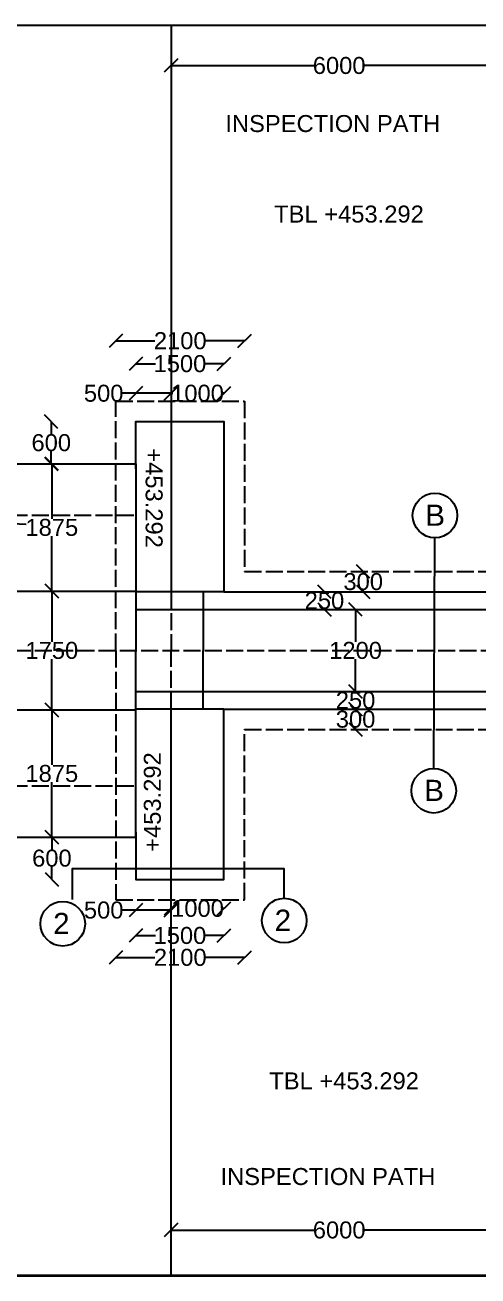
# Model space of a CAD drawing. Header units: millimetres. Extents: x 5124 to 6568637, y 2311 to 91879094.
# Drawn here: x 3742805 to 3746006, y 45939318 to 45948154 of the extents above; entities that cross this region are included whole.
import ezdxf

# ---------------------------------------------------------------- set-up
doc = ezdxf.new("R2010")
doc.units = ezdxf.units.MM
doc.header["$MEASUREMENT"] = 0
doc.linetypes.add('ACAD_ISO02W100', pattern=[15, 12, -3])
for name, color, linetype in [('DIMENSION', 7, 'Continuous'), ('DRAWING', 7, 'Continuous'), ('TEXT', 7, 'Continuous')]:
    doc.layers.add(name, color=color, linetype=linetype)
doc.styles.get("Standard").update_dxf_attribs({"font": 'arial.ttf', "height": 120})
doc.dimstyles.get("Standard").update_dxf_attribs({"dimtxt": 200, "dimasz": 110, "dimexe": 0.18, "dimexo": 0.0625, "dimgap": 0.09, "dimtad": 0, "dimtih": 1, "dimtoh": 1, "dimdec": 0, "dimzin": 0, "dimdsep": 46, "dimtxsty": 'Standard', "dimblk": 'OBLIQUE', "dimcen": 0.09, "dimse1": 1, "dimse2": 1, "dimadec": 0, "dimazin": 0, "dimtfac": 1, "dimtdec": 0, "dimtofl": 0, "dimtmove": 0, "dimatfit": 3, "dimfxl": 1, "dimtolj": 1, "dimtzin": 0, "dimarcsym": 0})

# ---------------------------------------------------------------- blocks, each defined once
blk = doc.blocks.new('_Oblique')
at = {"color": 0, "linetype": 'ByBlock', "lineweight": -2}
blk.add_line((-0.5, -0.5), (0.5, 0.5), dxfattribs=at)
blk = doc.blocks.new('*D144')
at = {"layer": 'Defpoints', "color": 0, "linetype": 'Continuous', "transparency": 16777216}
for p in [(3742990.5, 45945352), (3743588.5, 45945352), (3743588.5, 45945053.5)]:
    blk.add_point(p, dxfattribs=at)
at = {"layer": 'DIMENSION', "color": 0, "linetype": 'Continuous', "lineweight": -2, "transparency": 16777216}
for p, q in [((3742990.5, 45945352), (3742990.5, 45945264.1)), ((3742990.5, 45945053.5), (3742990.5, 45945141.4))]:
    blk.add_line(p, q, dxfattribs=at)
at = {"layer": 'DIMENSION', "color": 0, "linetype": 'Continuous', "lineweight": -2, "transparency": 16777216, "xscale": 95, "yscale": 95, "zscale": 95}
for p, rotation in [((3742990.5, 45945352), 90), ((3742990.5, 45945053.5), 270)]:
    blk.add_blockref('_Oblique', p, dxfattribs=dict(at, rotation=rotation))
at = {"layer": 'DIMENSION', "color": 0, "linetype": 'Continuous', "transparency": 16777216, "insert": (3742990.5, 45945202.8), "char_height": 120, "attachment_point": 5}
blk.add_mtext('\\A1;600', dxfattribs=at)
blk = doc.blocks.new('*D145')
at = {"layer": 'Defpoints', "color": 0, "linetype": 'Continuous', "transparency": 16777216}
for p in [(3742990.5, 45945053.5), (3742990.5, 45944155.5), (3742994.5, 45944155.5)]:
    blk.add_point(p, dxfattribs=at)
at = {"layer": 'DIMENSION', "color": 0, "linetype": 'Continuous', "lineweight": -2, "transparency": 16777216}
for p, q in [((3742994.5, 45945053.5), (3742994.5, 45944665.9)), ((3742994.5, 45944155.5), (3742994.5, 45944543.1))]:
    blk.add_line(p, q, dxfattribs=at)
at = {"layer": 'DIMENSION', "color": 0, "linetype": 'Continuous', "lineweight": -2, "transparency": 16777216, "xscale": 95, "yscale": 95, "zscale": 95}
for p, rotation in [((3742994.5, 45945053.5), 90), ((3742994.5, 45944155.5), 270)]:
    blk.add_blockref('_Oblique', p, dxfattribs=dict(at, rotation=rotation))
at = {"layer": 'DIMENSION', "color": 0, "linetype": 'Continuous', "transparency": 16777216, "insert": (3742994.5, 45944604.5), "char_height": 120, "attachment_point": 5}
blk.add_mtext('\\A1;1875', dxfattribs=at)
blk = doc.blocks.new('*D146')
at = {"layer": 'Defpoints', "color": 0, "linetype": 'Continuous', "transparency": 16777216}
for p in [(3742994.5, 45944155.5), (3742994.5, 45943315.5), (3742994.5, 45943315.5)]:
    blk.add_point(p, dxfattribs=at)
at = {"layer": 'DIMENSION', "color": 0, "linetype": 'Continuous', "lineweight": -2, "transparency": 16777216}
for p, q in [((3742994.5, 45944155.5), (3742994.5, 45943796.9)), ((3742994.5, 45943315.5), (3742994.5, 45943674.1))]:
    blk.add_line(p, q, dxfattribs=at)
at = {"layer": 'DIMENSION', "color": 0, "linetype": 'Continuous', "lineweight": -2, "transparency": 16777216, "xscale": 95, "yscale": 95, "zscale": 95}
for p, rotation in [((3742994.5, 45944155.5), 90), ((3742994.5, 45943315.5), 270)]:
    blk.add_blockref('_Oblique', p, dxfattribs=dict(at, rotation=rotation))
at = {"layer": 'DIMENSION', "color": 0, "linetype": 'Continuous', "transparency": 16777216, "insert": (3742994.5, 45943735.5), "char_height": 120, "attachment_point": 5}
blk.add_mtext('\\A1;1750', dxfattribs=at)
blk = doc.blocks.new('*D147')
at = {"layer": 'Defpoints', "color": 0, "linetype": 'Continuous', "transparency": 16777216}
for p in [(3742994.5, 45943315.5), (3742994.5, 45942417.5), (3742994.5, 45942417.5)]:
    blk.add_point(p, dxfattribs=at)
at = {"layer": 'DIMENSION', "color": 0, "linetype": 'Continuous', "lineweight": -2, "transparency": 16777216}
for p, q in [((3742994.5, 45943315.5), (3742994.5, 45942927.9)), ((3742994.5, 45942417.5), (3742994.5, 45942805.1))]:
    blk.add_line(p, q, dxfattribs=at)
at = {"layer": 'DIMENSION', "color": 0, "linetype": 'Continuous', "lineweight": -2, "transparency": 16777216, "xscale": 95, "yscale": 95, "zscale": 95}
for p, rotation in [((3742994.5, 45943315.5), 90), ((3742994.5, 45942417.5), 270)]:
    blk.add_blockref('_Oblique', p, dxfattribs=dict(at, rotation=rotation))
at = {"layer": 'DIMENSION', "color": 0, "linetype": 'Continuous', "transparency": 16777216, "insert": (3742994.5, 45942866.5), "char_height": 120, "attachment_point": 5}
blk.add_mtext('\\A1;1875', dxfattribs=at)
blk = doc.blocks.new('*D148')
at = {"layer": 'Defpoints', "color": 0, "linetype": 'Continuous', "transparency": 16777216}
for p in [(3742995, 45942417.5), (3743580, 45942417.5), (3743588.5, 45942119)]:
    blk.add_point(p, dxfattribs=at)
at = {"layer": 'DIMENSION', "color": 0, "linetype": 'Continuous', "lineweight": -2, "transparency": 16777216}
for p, q in [((3742995, 45942417.5), (3742995, 45942329.6)), ((3742995, 45942119), (3742995, 45942206.9))]:
    blk.add_line(p, q, dxfattribs=at)
at = {"layer": 'DIMENSION', "color": 0, "linetype": 'Continuous', "lineweight": -2, "transparency": 16777216, "xscale": 95, "yscale": 95, "zscale": 95}
for p, rotation in [((3742995, 45942417.5), 90), ((3742995, 45942119), 270)]:
    blk.add_blockref('_Oblique', p, dxfattribs=dict(at, rotation=rotation))
at = {"layer": 'DIMENSION', "color": 0, "linetype": 'Continuous', "transparency": 16777216, "insert": (3742995, 45942268.2), "char_height": 120, "attachment_point": 5}
blk.add_mtext('\\A1;600', dxfattribs=at)
blk = doc.blocks.new('*D150')
at = {"layer": 'Defpoints', "color": 0, "linetype": 'Continuous', "transparency": 16777216}
for p in [(3744357, 45945923), (3743447, 45945496), (3744357, 45945496)]:
    blk.add_point(p, dxfattribs=at)
at = {"layer": 'DIMENSION', "color": 0, "linetype": 'Continuous', "lineweight": -2, "transparency": 16777216}
for p, q in [((3743447, 45945923), (3743721.91, 45945923)), ((3744357, 45945923), (3744082.09, 45945923))]:
    blk.add_line(p, q, dxfattribs=at)
at = {"layer": 'DIMENSION', "color": 0, "linetype": 'Continuous', "lineweight": -2, "transparency": 16777216, "xscale": 95, "yscale": 95, "zscale": 95, "rotation": 180}
blk.add_blockref('_Oblique', (3743447, 45945923), dxfattribs=at)
at = {"layer": 'DIMENSION', "color": 0, "linetype": 'Continuous', "lineweight": -2, "transparency": 16777216, "xscale": 95, "yscale": 95, "zscale": 95}
blk.add_blockref('_Oblique', (3744357, 45945923), dxfattribs=at)
at = {"layer": 'DIMENSION', "color": 0, "linetype": 'Continuous', "transparency": 16777216, "insert": (3743902, 45945923), "char_height": 120, "attachment_point": 5}
blk.add_mtext('\\A1;2100', dxfattribs=at)
blk = doc.blocks.new('*D151')
at = {"layer": 'Defpoints', "color": 0, "linetype": 'Continuous', "transparency": 16777216}
for p in [(3744211, 45945761), (3743588.5, 45945352), (3744211, 45945352)]:
    blk.add_point(p, dxfattribs=at)
at = {"layer": 'DIMENSION', "color": 0, "linetype": 'Continuous', "lineweight": -2, "transparency": 16777216}
for p, q in [((3743588.5, 45945761), (3743726.3, 45945761)), ((3744211, 45945761), (3744073.2, 45945761))]:
    blk.add_line(p, q, dxfattribs=at)
at = {"layer": 'DIMENSION', "color": 0, "linetype": 'Continuous', "lineweight": -2, "transparency": 16777216, "xscale": 95, "yscale": 95, "zscale": 95, "rotation": 180}
blk.add_blockref('_Oblique', (3743588.5, 45945761), dxfattribs=at)
at = {"layer": 'DIMENSION', "color": 0, "linetype": 'Continuous', "lineweight": -2, "transparency": 16777216, "xscale": 95, "yscale": 95, "zscale": 95}
blk.add_blockref('_Oblique', (3744211, 45945761), dxfattribs=at)
at = {"layer": 'DIMENSION', "color": 0, "linetype": 'Continuous', "transparency": 16777216, "insert": (3743899.8, 45945761), "char_height": 120, "attachment_point": 5}
blk.add_mtext('\\A1;1500', dxfattribs=at)
blk = doc.blocks.new('*D152')
at = {"layer": 'Defpoints', "color": 0, "linetype": 'Continuous', "transparency": 16777216}
for p in [(3743837, 45945552), (3743837, 45945352), (3744211, 45945352)]:
    blk.add_point(p, dxfattribs=at)
at = {"layer": 'DIMENSION', "color": 0, "linetype": 'Continuous', "lineweight": -2, "transparency": 16777216}
for p, q in [((3743837, 45945552), (3743850.6, 45945552)), ((3744211, 45945552), (3744197.4, 45945552))]:
    blk.add_line(p, q, dxfattribs=at)
at = {"layer": 'DIMENSION', "color": 0, "linetype": 'Continuous', "lineweight": -2, "transparency": 16777216, "xscale": 95, "yscale": 95, "zscale": 95, "rotation": 180}
blk.add_blockref('_Oblique', (3743837, 45945552), dxfattribs=at)
at = {"layer": 'DIMENSION', "color": 0, "linetype": 'Continuous', "lineweight": -2, "transparency": 16777216, "xscale": 95, "yscale": 95, "zscale": 95}
blk.add_blockref('_Oblique', (3744211, 45945552), dxfattribs=at)
at = {"layer": 'DIMENSION', "color": 0, "linetype": 'Continuous', "transparency": 16777216, "insert": (3744024, 45945552), "char_height": 120, "attachment_point": 5}
blk.add_mtext('\\A1;1000', dxfattribs=at)
blk = doc.blocks.new('*D111')
at = {"layer": 'Defpoints', "color": 0, "linetype": 'Continuous', "transparency": 16777216}
for p in [(3743588.5, 45945552), (3743837, 45945552), (3743588.5, 45945352)]:
    blk.add_point(p, dxfattribs=at)
at = {"layer": 'DIMENSION', "color": 0, "linetype": 'Continuous', "lineweight": -2, "transparency": 16777216}
for p, q in [((3743588.5, 45945552), (3743493.5, 45945552)), ((3743837, 45945552), (3743588.5, 45945552))]:
    blk.add_line(p, q, dxfattribs=at)
at = {"layer": 'DIMENSION', "color": 0, "linetype": 'Continuous', "lineweight": -2, "transparency": 16777216, "xscale": 95, "yscale": 95, "zscale": 95, "rotation": 180}
blk.add_blockref('_Oblique', (3743588.5, 45945552), dxfattribs=at)
at = {"layer": 'DIMENSION', "color": 0, "linetype": 'Continuous', "lineweight": -2, "transparency": 16777216, "xscale": 95, "yscale": 95, "zscale": 95}
blk.add_blockref('_Oblique', (3743837, 45945552), dxfattribs=at)
at = {"layer": 'DIMENSION', "color": 0, "linetype": 'Continuous', "transparency": 16777216, "insert": (3743361, 45945552), "char_height": 120, "attachment_point": 5}
blk.add_mtext('\\A1;500', dxfattribs=at)
blk = doc.blocks.new('*D153')
at = {"layer": 'Defpoints', "color": 0, "linetype": 'Continuous', "transparency": 16777216}
for p in [(3744211, 45942119), (3743837, 45941975), (3744211, 45941913.5)]:
    blk.add_point(p, dxfattribs=at)
at = {"layer": 'DIMENSION', "color": 0, "linetype": 'Continuous', "lineweight": -2, "transparency": 16777216}
for p, q in [((3743837, 45941913.5), (3743850.6, 45941913.5)), ((3744211, 45941913.5), (3744197.4, 45941913.5))]:
    blk.add_line(p, q, dxfattribs=at)
at = {"layer": 'DIMENSION', "color": 0, "linetype": 'Continuous', "lineweight": -2, "transparency": 16777216, "xscale": 95, "yscale": 95, "zscale": 95, "rotation": 180}
blk.add_blockref('_Oblique', (3743837, 45941913.5), dxfattribs=at)
at = {"layer": 'DIMENSION', "color": 0, "linetype": 'Continuous', "lineweight": -2, "transparency": 16777216, "xscale": 95, "yscale": 95, "zscale": 95}
blk.add_blockref('_Oblique', (3744211, 45941913.5), dxfattribs=at)
at = {"layer": 'DIMENSION', "color": 0, "linetype": 'Continuous', "transparency": 16777216, "insert": (3744024, 45941913.5), "char_height": 120, "attachment_point": 5}
blk.add_mtext('\\A1;1000', dxfattribs=at)
blk = doc.blocks.new('*D154')
at = {"layer": 'Defpoints', "color": 0, "linetype": 'Continuous', "transparency": 16777216}
for p in [(3743588.5, 45942119), (3743837, 45942119), (3743588.5, 45941901.5)]:
    blk.add_point(p, dxfattribs=at)
at = {"layer": 'DIMENSION', "color": 0, "linetype": 'Continuous', "lineweight": -2, "transparency": 16777216}
for p, q in [((3743588.5, 45941901.5), (3743493.5, 45941901.5)), ((3743837, 45941901.5), (3743588.5, 45941901.5))]:
    blk.add_line(p, q, dxfattribs=at)
at = {"layer": 'DIMENSION', "color": 0, "linetype": 'Continuous', "lineweight": -2, "transparency": 16777216, "xscale": 95, "yscale": 95, "zscale": 95, "rotation": 180}
blk.add_blockref('_Oblique', (3743588.5, 45941901.5), dxfattribs=at)
at = {"layer": 'DIMENSION', "color": 0, "linetype": 'Continuous', "lineweight": -2, "transparency": 16777216, "xscale": 95, "yscale": 95, "zscale": 95}
blk.add_blockref('_Oblique', (3743837, 45941901.5), dxfattribs=at)
at = {"layer": 'DIMENSION', "color": 0, "linetype": 'Continuous', "transparency": 16777216, "insert": (3743361, 45941901.5), "char_height": 120, "attachment_point": 5}
blk.add_mtext('\\A1;500', dxfattribs=at)
blk = doc.blocks.new('*D112')
at = {"layer": 'Defpoints', "color": 0, "linetype": 'Continuous', "transparency": 16777216}
for p in [(3743588.5, 45942119), (3744211, 45942119), (3744211, 45941722)]:
    blk.add_point(p, dxfattribs=at)
at = {"layer": 'DIMENSION', "color": 0, "linetype": 'Continuous', "lineweight": -2, "transparency": 16777216}
for p, q in [((3743588.5, 45941722), (3743726.3, 45941722)), ((3744211, 45941722), (3744073.2, 45941722))]:
    blk.add_line(p, q, dxfattribs=at)
at = {"layer": 'DIMENSION', "color": 0, "linetype": 'Continuous', "lineweight": -2, "transparency": 16777216, "xscale": 95, "yscale": 95, "zscale": 95, "rotation": 180}
blk.add_blockref('_Oblique', (3743588.5, 45941722), dxfattribs=at)
at = {"layer": 'DIMENSION', "color": 0, "linetype": 'Continuous', "lineweight": -2, "transparency": 16777216, "xscale": 95, "yscale": 95, "zscale": 95}
blk.add_blockref('_Oblique', (3744211, 45941722), dxfattribs=at)
at = {"layer": 'DIMENSION', "color": 0, "linetype": 'Continuous', "transparency": 16777216, "insert": (3743899.8, 45941722), "char_height": 120, "attachment_point": 5}
blk.add_mtext('\\A1;1500', dxfattribs=at)
blk = doc.blocks.new('*D155')
at = {"layer": 'Defpoints', "color": 0, "linetype": 'Continuous', "transparency": 16777216}
for p in [(3743447, 45941975), (3744357, 45941975), (3744357, 45941567.5)]:
    blk.add_point(p, dxfattribs=at)
at = {"layer": 'DIMENSION', "color": 0, "linetype": 'Continuous', "lineweight": -2, "transparency": 16777216}
for p, q in [((3743447, 45941567.5), (3743721.91, 45941567.5)), ((3744357, 45941567.5), (3744082.09, 45941567.5))]:
    blk.add_line(p, q, dxfattribs=at)
at = {"layer": 'DIMENSION', "color": 0, "linetype": 'Continuous', "lineweight": -2, "transparency": 16777216, "xscale": 95, "yscale": 95, "zscale": 95, "rotation": 180}
blk.add_blockref('_Oblique', (3743447, 45941567.5), dxfattribs=at)
at = {"layer": 'DIMENSION', "color": 0, "linetype": 'Continuous', "lineweight": -2, "transparency": 16777216, "xscale": 95, "yscale": 95, "zscale": 95}
blk.add_blockref('_Oblique', (3744357, 45941567.5), dxfattribs=at)
at = {"layer": 'DIMENSION', "color": 0, "linetype": 'Continuous', "transparency": 16777216, "insert": (3743902, 45941567.5), "char_height": 120, "attachment_point": 5}
blk.add_mtext('\\A1;2100', dxfattribs=at)
blk = doc.blocks.new('*D123')
at = {"layer": 'Defpoints', "color": 0, "linetype": 'Continuous', "transparency": 16777216}
for p in [(3745195, 45944293), (3745195, 45944293), (3745195, 45944150)]:
    blk.add_point(p, dxfattribs=at)
at = {"layer": 'DIMENSION', "color": 0, "linetype": 'Continuous', "lineweight": -2, "transparency": 16777216}
for p, q in [((3745195, 45944293), (3745195, 45944282.9)), ((3745195, 45944150), (3745195, 45944160.1))]:
    blk.add_line(p, q, dxfattribs=at)
at = {"layer": 'DIMENSION', "color": 0, "linetype": 'Continuous', "lineweight": -2, "transparency": 16777216, "xscale": 95, "yscale": 95, "zscale": 95}
for p, rotation in [((3745195, 45944293), 90), ((3745195, 45944150), 270)]:
    blk.add_blockref('_Oblique', p, dxfattribs=dict(at, rotation=rotation))
at = {"layer": 'DIMENSION', "color": 0, "linetype": 'Continuous', "transparency": 16777216, "insert": (3745195, 45944221.5), "char_height": 120, "attachment_point": 5}
blk.add_mtext('\\A1;300', dxfattribs=at)
blk = doc.blocks.new('*D124')
at = {"layer": 'Defpoints', "color": 0, "linetype": 'Continuous', "transparency": 16777216}
for p in [(3744921, 45944150), (3744921, 45944150), (3744921, 45944025)]:
    blk.add_point(p, dxfattribs=at)
at = {"layer": 'DIMENSION', "color": 0, "linetype": 'Continuous', "lineweight": -2, "transparency": 16777216}
for p, q in [((3744921, 45944150), (3744921, 45944148.9)), ((3744921, 45944025), (3744921, 45944026.1))]:
    blk.add_line(p, q, dxfattribs=at)
at = {"layer": 'DIMENSION', "color": 0, "linetype": 'Continuous', "lineweight": -2, "transparency": 16777216, "xscale": 95, "yscale": 95, "zscale": 95}
for p, rotation in [((3744921, 45944150), 90), ((3744921, 45944025), 270)]:
    blk.add_blockref('_Oblique', p, dxfattribs=dict(at, rotation=rotation))
at = {"layer": 'DIMENSION', "color": 0, "linetype": 'Continuous', "transparency": 16777216, "insert": (3744921, 45944087.5), "char_height": 120, "attachment_point": 5}
blk.add_mtext('\\A1;250', dxfattribs=at)
blk = doc.blocks.new('*D125')
at = {"layer": 'Defpoints', "color": 0, "linetype": 'Continuous', "transparency": 16777216}
for p in [(3745141, 45944025), (3745141, 45943446), (3745141, 45943446)]:
    blk.add_point(p, dxfattribs=at)
at = {"layer": 'DIMENSION', "color": 0, "linetype": 'Continuous', "lineweight": -2, "transparency": 16777216}
for p, q in [((3745141, 45944025), (3745141, 45943796.9)), ((3745141, 45943446), (3745141, 45943674.1))]:
    blk.add_line(p, q, dxfattribs=at)
at = {"layer": 'DIMENSION', "color": 0, "linetype": 'Continuous', "lineweight": -2, "transparency": 16777216, "xscale": 95, "yscale": 95, "zscale": 95}
for p, rotation in [((3745141, 45944025), 90), ((3745141, 45943446), 270)]:
    blk.add_blockref('_Oblique', p, dxfattribs=dict(at, rotation=rotation))
at = {"layer": 'DIMENSION', "color": 0, "linetype": 'Continuous', "transparency": 16777216, "insert": (3745141, 45943735.5), "char_height": 120, "attachment_point": 5}
blk.add_mtext('\\A1;1200', dxfattribs=at)
blk = doc.blocks.new('*D126')
at = {"layer": 'Defpoints', "color": 0, "linetype": 'Continuous', "transparency": 16777216}
for p in [(3745141, 45943446), (3745141, 45943446), (3745141, 45943321)]:
    blk.add_point(p, dxfattribs=at)
at = {"layer": 'DIMENSION', "color": 0, "linetype": 'Continuous', "lineweight": -2, "transparency": 16777216}
for p, q in [((3745141, 45943446), (3745141, 45943444.9)), ((3745141, 45943321), (3745141, 45943322.1))]:
    blk.add_line(p, q, dxfattribs=at)
at = {"layer": 'DIMENSION', "color": 0, "linetype": 'Continuous', "lineweight": -2, "transparency": 16777216, "xscale": 95, "yscale": 95, "zscale": 95}
for p, rotation in [((3745141, 45943446), 90), ((3745141, 45943321), 270)]:
    blk.add_blockref('_Oblique', p, dxfattribs=dict(at, rotation=rotation))
at = {"layer": 'DIMENSION', "color": 0, "linetype": 'Continuous', "transparency": 16777216, "insert": (3745141, 45943383.5), "char_height": 120, "attachment_point": 5}
blk.add_mtext('\\A1;250', dxfattribs=at)
blk = doc.blocks.new('*D127')
at = {"layer": 'Defpoints', "color": 0, "linetype": 'Continuous', "transparency": 16777216}
for p in [(3745141, 45943321.6), (3745141, 45943178), (3745141, 45943178)]:
    blk.add_point(p, dxfattribs=at)
at = {"layer": 'DIMENSION', "color": 0, "linetype": 'Continuous', "lineweight": -2, "transparency": 16777216}
for p, q in [((3745141, 45943321.6), (3745141, 45943311.1)), ((3745141, 45943178), (3745141, 45943188.4))]:
    blk.add_line(p, q, dxfattribs=at)
at = {"layer": 'DIMENSION', "color": 0, "linetype": 'Continuous', "lineweight": -2, "transparency": 16777216, "xscale": 95, "yscale": 95, "zscale": 95}
for p, rotation in [((3745141, 45943321.6), 90), ((3745141, 45943178), 270)]:
    blk.add_blockref('_Oblique', p, dxfattribs=dict(at, rotation=rotation))
at = {"layer": 'DIMENSION', "color": 0, "linetype": 'Continuous', "transparency": 16777216, "insert": (3745141, 45943249.8), "char_height": 120, "attachment_point": 5}
blk.add_mtext('\\A1;300', dxfattribs=at)
blk = doc.blocks.new('*D137')
at = {"layer": 'Defpoints', "color": 0, "linetype": 'Continuous', "transparency": 16777216}
for p in [(3743837, 45947867), (3746213, 45947867), (3746213, 45947867)]:
    blk.add_point(p, dxfattribs=at)
at = {"layer": 'DIMENSION', "color": 0, "linetype": 'Continuous', "lineweight": -2, "transparency": 16777216}
for p, q in [((3743837, 45947867), (3744845.6, 45947867)), ((3746213, 45947867), (3745204.4, 45947867))]:
    blk.add_line(p, q, dxfattribs=at)
at = {"layer": 'DIMENSION', "color": 0, "linetype": 'Continuous', "lineweight": -2, "transparency": 16777216, "xscale": 95, "yscale": 95, "zscale": 95, "rotation": 180}
blk.add_blockref('_Oblique', (3743837, 45947867), dxfattribs=at)
at = {"layer": 'DIMENSION', "color": 0, "linetype": 'Continuous', "lineweight": -2, "transparency": 16777216, "xscale": 95, "yscale": 95, "zscale": 95}
blk.add_blockref('_Oblique', (3746213, 45947867), dxfattribs=at)
at = {"layer": 'DIMENSION', "color": 0, "linetype": 'Continuous', "transparency": 16777216, "insert": (3745025, 45947867), "char_height": 120, "attachment_point": 5}
blk.add_mtext('\\A1;6000', dxfattribs=at)
blk = doc.blocks.new('*D113')
at = {"layer": 'Defpoints', "color": 0, "linetype": 'Continuous', "transparency": 16777216}
for p in [(3743837, 45939642), (3746213, 45939642), (3746213, 45939642)]:
    blk.add_point(p, dxfattribs=at)
at = {"layer": 'DIMENSION', "color": 0, "linetype": 'Continuous', "lineweight": -2, "transparency": 16777216}
for p, q in [((3743837, 45939642), (3744845.6, 45939642)), ((3746213, 45939642), (3745204.4, 45939642))]:
    blk.add_line(p, q, dxfattribs=at)
at = {"layer": 'DIMENSION', "color": 0, "linetype": 'Continuous', "lineweight": -2, "transparency": 16777216, "xscale": 95, "yscale": 95, "zscale": 95, "rotation": 180}
blk.add_blockref('_Oblique', (3743837, 45939642), dxfattribs=at)
at = {"layer": 'DIMENSION', "color": 0, "linetype": 'Continuous', "lineweight": -2, "transparency": 16777216, "xscale": 95, "yscale": 95, "zscale": 95}
blk.add_blockref('_Oblique', (3746213, 45939642), dxfattribs=at)
at = {"layer": 'DIMENSION', "color": 0, "linetype": 'Continuous', "transparency": 16777216, "insert": (3745025, 45939642), "char_height": 120, "attachment_point": 5}
blk.add_mtext('\\A1;6000', dxfattribs=at)

msp = doc.modelspace()

# ---------------------------------------------------------------- linework, layer by layer
at = {"layer": 'DIMENSION', "linetype": 'Continuous'}
for points in [[(3745693.6, 45942902.6), (3745700.9, 45944531.5)], [(3744637.1, 45941985.6), (3744637.1, 45942193), (3743139, 45942193), (3743139, 45941977)]]:
    msp.add_lwpolyline(points, dxfattribs=at)
for centre in [(3745701.6, 45944689.1), (3745693.6, 45942745.1), (3743072.1, 45941805.1), (3744637.1, 45941828.1)]:
    msp.add_circle(centre, 157.6, dxfattribs=at)
msp.add_spline([(3742812.8, 45944625), (3742593.8, 45944632), (3742714.8, 45944574), (3742666.3, 45944490), (3742679.3, 45944466), (3742686.3, 45944436), (3742672.3, 45944328.5)], degree=3, dxfattribs=at)
at = {"layer": 'DRAWING', "linetype": 'Continuous'}
for points in [[(3738809.5, 45943735.5), (3738809.5, 45948153.5), (3758528, 45948153.5), (3758528, 45943735.5), (3758528, 45939322), (3738809.5, 45939322), (3738809.5, 45943735.5)], [(3743837, 45948153.5), (3743837, 45944150)], [(3743588.5, 45945019.5), (3743588.5, 45945352), (3744211, 45945352), (3744211, 45944150), (3743588.5, 45944150)], [(3744211, 45944150), (3747129.5, 45944150), (3747129.5, 45944274.5), (3746885.5, 45945140.5), (3746885.5, 45944150), (3746885.5, 45943735.5)], [(3738809.5, 45945053.5), (3743580, 45945053.5), (3743588.5, 45945053.5), (3743588.5, 45943735.5)], [(3738809.5, 45944155.5), (3743588.5, 45944155.5)], [(3744064.5, 45944150), (3744064.5, 45943735.5)], [(3743588.5, 45944025), (3747401, 45944025)], [(3738809.5, 45943735.5), (3738809.5, 45939317.5), (3758528, 45939317.5), (3758528, 45943735.5)], [(3738809.5, 45942417.5), (3743580, 45942417.5), (3743588.5, 45942417.5), (3743588.5, 45943735.5)], [(3744064.5, 45943321), (3744064.5, 45943735.5)], [(3744211, 45943321), (3747129.5, 45943321), (3747129.5, 45943196.5), (3746885.5, 45942330.5), (3746885.5, 45943321), (3746885.5, 45943735.5)], [(3743588.5, 45943446), (3747401, 45943446)], [(3738809.5, 45943315.5), (3743588.5, 45943315.5)], [(3743588.5, 45942451.5), (3743588.5, 45942119), (3744211, 45942119), (3744211, 45943321), (3743588.5, 45943321)], [(3743837, 45939317.5), (3743837, 45943321)]]:
    msp.add_lwpolyline(points, dxfattribs=at)
at = {"layer": 'DRAWING', "linetype": 'ACAD_ISO02W100', "ltscale": 10}
for points in [[(3743447, 45943735.5), (3743447, 45945496), (3744357, 45945496), (3744357, 45944293), (3746751, 45944293), (3746751, 45945285), (3747605.5, 45945285), (3750579, 45945411.5)], [(3741203.5, 45944690.5), (3743588.5, 45944690.5)], [(3743837, 45944150), (3743837, 45943735.5)], [(3738525.5, 45943735.5), (3759000, 45943735.5)], [(3743447, 45943735.5), (3743447, 45941975), (3744357, 45941975), (3744357, 45943178), (3746751, 45943178), (3746751, 45942186), (3747605.5, 45942186), (3750579, 45942059.5)], [(3743837, 45943321), (3743837, 45943735.5)], [(3741203.5, 45942780.5), (3743588.5, 45942780.5)]]:
    msp.add_lwpolyline(points, dxfattribs=at)

# ---------------------------------------------------------------- texts
at = {"layer": 'TEXT', "linetype": 'Continuous', "attachment_point": 1}
for s, insert, char_height, width in [('INSPECTION PATH', (3744220.9, 45947517.5), 120, 1723.151), ('TBL +453.292', (3744565.5, 45946878.2), 120, 1050.259), ('B', (3745633.5, 45944766.1), 150, 696.234), ('B', (3745625.5, 45942822.1), 150, 696.234), ('2', (3744569, 45941905.1), 150, 696.234), ('2', (3743004, 45941882.1), 150, 696.234), ('TBL +453.292', (3744531, 45940755.8), 120, 1050.259), ('INSPECTION PATH', (3744186.5, 45940080.1), 120, 1723.151)]:
    msp.add_mtext(s, dxfattribs=dict(at, insert=insert, char_height=char_height, width=width))
at = {"layer": 'TEXT', "linetype": 'Continuous', "char_height": 120, "width": 696.234, "attachment_point": 1}
for insert, rotation in [((3743777.5, 45945164), 270), ((3743644.8, 45942313.2), 90)]:
    msp.add_mtext('+453.292', dxfattribs=dict(at, insert=insert, rotation=rotation))

# ---------------------------------------------------------------- dimensions: what is measured, and where the dimension line sits
at = {"layer": 'DIMENSION', "linetype": 'Continuous'}
for base, p1, p2, text, picture, middle in [((3746213, 45947867), (3743837, 45947867), (3746213, 45947867), '6000', '*D137', (3745025, 45947867)), ((3744357, 45945923), (3743447, 45945496), (3744357, 45945496), '2100', '*D150', (3743902, 45945923)), ((3744211, 45945761), (3743588.5, 45945352), (3744211, 45945352), '1500', '*D151', (3743899.8, 45945761)), ((3743588.5, 45945552), (3743837, 45945552), (3743588.5, 45945352), '500', '*D111', (3743361, 45945552)), ((3743837, 45945552), (3744211, 45945352), (3743837, 45945352), '1000', '*D152', (3744024, 45945552)), ((3743588.5, 45941901.5), (3743837, 45942119), (3743588.5, 45942119), '500', '*D154', (3743361, 45941901.5)), ((3744211, 45941722), (3743588.5, 45942119), (3744211, 45942119), '1500', '*D112', (3743899.8, 45941722)), ((3744211, 45941913.5), (3743837, 45941975), (3744211, 45942119), '1000', '*D153', (3744024, 45941913.5)), ((3744357, 45941567.5), (3743447, 45941975), (3744357, 45941975), '2100', '*D155', (3743902, 45941567.5)), ((3746213, 45939642), (3743837, 45939642), (3746213, 45939642), '6000', '*D113', (3745025, 45939642))]:
    dim = msp.add_linear_dim(base=base, p1=p1, p2=p2, text=text, dimstyle='Standard', override={"dimasz": 95, "dimarcsym": 1}, dxfattribs=at)
    dim.commit()
    dim.dimension.update_dxf_attribs({"geometry": picture, "text_midpoint": middle})
for base, p1, p2, text, picture, middle in [((3742990.5, 45945352), (3743588.5, 45945053.5), (3743588.5, 45945352), '600', '*D144', (3742990.5, 45945202.8)), ((3742994.5, 45944155.5), (3742990.5, 45945053.5), (3742990.5, 45944155.5), '1875', '*D145', (3742994.5, 45944604.5)), ((3745195, 45944293), (3745195, 45944150), (3745195, 45944293), '300', '*D123', (3745195, 45944221.5)), ((3742994.5, 45943315.5), (3742994.5, 45944155.5), (3742994.5, 45943315.5), '1750', '*D146', (3742994.5, 45943735.5)), ((3744921, 45944150), (3744921, 45944025), (3744921, 45944150), '250', '*D124', (3744921, 45944087.5)), ((3745141, 45943446), (3745141, 45944025), (3745141, 45943446), '1200', '*D125', (3745141, 45943735.5)), ((3745141, 45943446), (3745141, 45943321), (3745141, 45943446), '250', '*D126', (3745141, 45943383.5)), ((3742994.5, 45942417.5), (3742994.5, 45943315.5), (3742994.5, 45942417.5), '1875', '*D147', (3742994.5, 45942866.5)), ((3745141, 45943178), (3745141, 45943321.6), (3745141, 45943178), '300', '*D127', (3745141, 45943249.8)), ((3742995, 45942417.5), (3743588.5, 45942119), (3743580, 45942417.5), '600', '*D148', (3742995, 45942268.2))]:
    dim = msp.add_linear_dim(base=base, p1=p1, p2=p2, angle=90, text=text, dimstyle='Standard', override={"dimasz": 95, "dimarcsym": 1}, dxfattribs=at)
    dim.commit()
    dim.dimension.update_dxf_attribs({"geometry": picture, "text_midpoint": middle})

doc.saveas('drawing.dxf')
